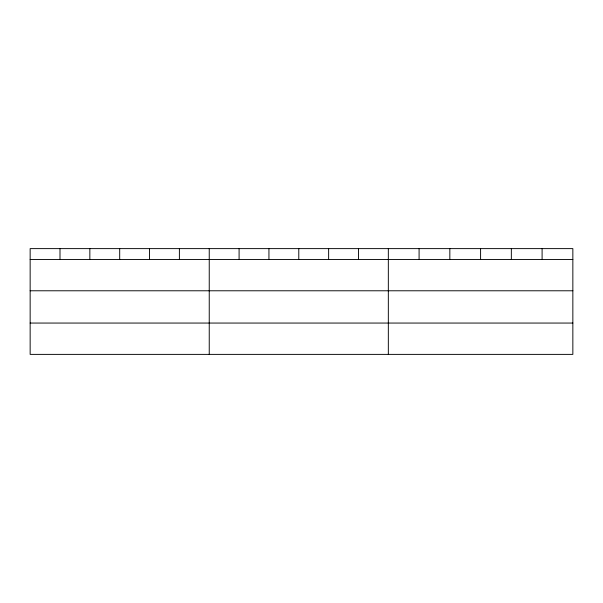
<?xml version="1.0" encoding="UTF-8"?>
<svg xmlns="http://www.w3.org/2000/svg" width="603" height="603" viewBox="0 0 603 603"><rect width="100%" height="100%" fill="white"/><g stroke="black" fill="none" stroke-linecap="round" stroke-linejoin="round"><path stroke-width="0.9" d="M572.85 290.782L572.85 248.617L30.15 248.617L30.15 354.383L572.85 354.383L572.85 290.782L30.15 290.782M30.15 259.463L572.85 259.463M30.15 323.057L572.85 323.057M542.097 248.617L542.097 259.463M511.344 248.617L511.344 259.463M480.591 248.617L480.591 259.463M449.838 248.617L449.838 259.463M419.085 248.617L419.085 259.463M388.332 248.617L388.332 354.383M358.484 248.617L358.484 259.463M328.635 248.617L328.635 259.463M298.786 248.617L298.786 259.463M268.938 248.617L268.938 259.463M239.09 248.617L239.09 259.463M209.241 248.617L209.241 354.383M179.393 248.617L179.393 259.463M149.544 248.617L149.544 259.463M119.696 248.617L119.696 259.463M89.847 248.617L89.847 259.463M59.998 248.617L59.998 259.463"/></g></svg>
